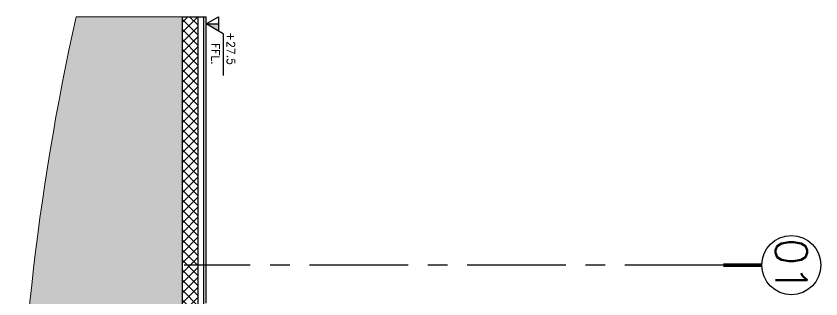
# Model space of a CAD drawing. Header units: centimetres. Extents: x -4632 to 1767, y -935 to 10443.
# Drawn here: x -3491 to -2470, y 2485 to 2844 of the extents above; entities that cross this region are included whole.
import ezdxf
from ezdxf.enums import TextEntityAlignment as Align

# ---------------------------------------------------------------- set-up
doc = ezdxf.new("R2010")
doc.units = ezdxf.units.CM
doc.header["$LTSCALE"] = 100
doc.header["$MEASUREMENT"] = 0
doc.linetypes.add('GRID$0$XREF GRID$0$GRIDS$0$CENTER', pattern=[2, 1.25, -0.25, 0.25, -0.25])
doc.layers.add('A2-01 SECTIONS 2$0$HATCH', color=8, linetype='Continuous', lineweight=5)
for name, color, linetype in [('FINISHES', 4, 'Continuous'), ('HATCH', 8, 'Continuous'), ('LEVELS', 2, 'Continuous'), ('WALL-01', 7, 'Continuous'), ('XREF GRID', 11, 'GRID$0$XREF GRID$0$GRIDS$0$CENTER')]:
    doc.layers.add(name, color=color, linetype=linetype)
doc.styles.add('DIMA', font='romans.shx', dxfattribs={"width": 0.8})
doc.styles.add('GRID$0$XREF GRID$0$GRIDS$0$18', font='romans.shx', dxfattribs={"width": 0.85, "height": 15})

# ---------------------------------------------------------------- blocks, each defined once
blk = doc.blocks.new('LEVEL- ELEV-1')
blk.add_hatch(color=256).paths.add_polyline_path([(0.16, 0.277), (0, 0.277), (0, 0)])
for p, q in [((0.22, 0.381), (0, 0)), ((0.22, 0.381), (1.155, 0.381)), ((0, 0), (-0.16, 0.277)), ((-0.16, 0.277), (0.16, 0.277)), ((0, 0), (0, 0.277))]:
    blk.add_line(p, q)
blk = doc.blocks.new('LEVEL- ELEV')
at = {"xscale": 0.8999999999999986, "yscale": 0.8999999999999986, "zscale": 0.8999999999999986}
blk.add_blockref('LEVEL- ELEV-1', (0, 0), dxfattribs=at)
at = {"style": 'DIMA'}
for tag, p in [('+XX.XX', (0.156, 0.421)), ('FFL.', (0.383, 0.11))]:
    blk.add_attdef(tag, p, '', height=0.162, dxfattribs=at)

msp = doc.modelspace()

# ---------------------------------------------------------------- hatches: boundary and pattern name
at = {"layer": 'A2-01 SECTIONS 2$0$HATCH'}
h = msp.add_hatch(dxfattribs=at)
h.set_pattern_fill('AR-PARQ1', color=8, scale=3, style=0)
h.set_pattern_definition([(0, (-3277.293, -260.786), (36, 36), [36, -36]), (0, (-3277.293, -266.786), (36, 36), [36, -36]), (0, (-3277.293, -272.786), (36, 36), [36, -36]), (0, (-3277.293, -278.786), (36, 36), [36, -36]), (0, (-3277.293, -284.786), (36, 36), [36, -36]), (0, (-3277.293, -290.786), (36, 36), [36, -36]), (0, (-3277.293, -296.786), (36, 36), [36, -36]), (270, (-3241.293, -260.786), (-36, -36), [36, -36]), (270, (-3235.293, -260.786), (-36, -36), [36, -36]), (270, (-3229.293, -260.786), (-36, -36), [36, -36]), (270, (-3223.293, -260.786), (-36, -36), [36, -36]), (270, (-3217.293, -260.786), (-36, -36), [36, -36]), (270, (-3211.293, -260.786), (-36, -36), [36, -36]), (270, (-3205.293, -260.786), (-36, -36), [36, -36])])
edge = h.paths.add_edge_path()
edge.add_line((-3277.3, 184.8), (-3277.3, 510))
edge.add_line((-3277.3, 510), (-3292.3, 510))
edge.add_line((-3292.3, 510), (-3292.3, 535))
edge.add_line((-3292.3, 535), (-3278.4, 535))
edge.add_line((-3278.4, 535), (-3247.3, 606.8))
edge.add_line((-3247.3, 606.8), (-3247.3, 1960))
edge.add_line((-3247.3, 1960), (-3262.3, 1960))
edge.add_line((-3262.3, 1960), (-3262.3, 1980))
edge.add_line((-3262.3, 1980), (-3247.3, 1980))
edge.add_line((-3247.3, 1980), (-3247.3, 2410.1))
edge.add_line((-3247.3, 2410.1), (-3279.8, 2475.1))
edge.add_line((-3279.8, 2475.1), (-3279.8, 2843.5))
edge.add_line((-3279.8, 2843.5), (-3414.6, 2843.5))
edge.add_arc((-336.2, 2159.2), 3153.6, 167.4683, 192.5317)
edge.add_arc((-6513.9, 829.9), 3165.7, -11.7573, 11.7573, ccw=False)
edge.add_line((-3414.6, 184.8), (-3277.3, 184.8))
at = {"layer": 'HATCH'}
h = msp.add_hatch(dxfattribs=at)
h.set_pattern_fill('ANSI37', color=256, scale=72, angle=270)
h.set_pattern_definition([(225, (-4461.864, 0), (6.36396, -6.36396), []), (315, (-4461.864, 0), (6.36396, 6.36396), [])])
h.paths.add_polyline_path([(-3227.3, 1980), (-3227.3, 2445), (-3239.8, 2445), (-3239.8, 2475), (-3259.8, 2475), (-3259.8, 2843.5), (-3279.8, 2843.5), (-3279.8, 2475.1), (-3247.3, 2410.1), (-3247.3, 1980)])

# ---------------------------------------------------------------- linework, layer by layer
at = {"layer": 'A2-01 SECTIONS 2$0$HATCH', "color": 8}
msp.add_lwpolyline([(-3277.3, 184.8), (-3277.3, 510), (-3292.3, 510), (-3292.3, 535), (-3278.4, 535), (-3247.3, 606.8), (-3247.3, 1960), (-3262.3, 1960), (-3262.3, 1980), (-3247.3, 1980), (-3247.3, 2410.1), (-3279.8, 2475.1), (-3279.8, 2843.5), (-3414.6, 2843.5, 0.109798), (-3414.6, 1474.9, -0.102963), (-3414.6, 184.8)], format="xyb", close=True, dxfattribs=at)
at = {"layer": 'FINISHES'}
for p, q in [((-3252.8, 2477, 0), (-3252.8, 2843.5, 0)), ((-3249.8, 2480, 0), (-3249.8, 2843.5, 0))]:
    msp.add_line(p, q, dxfattribs=at)
at = {"layer": 'WALL-01', "elevation": 0}
for points in [[(-3247.3, 1980), (-3247.3, 2410.1), (-3279.8, 2475.1), (-3279.8, 2843.5), (-3249.8, 2843.5)], [(-3227.3, 1980), (-3227.3, 2445), (-3239.8, 2445), (-3239.8, 2475), (-3259.8, 2475), (-3259.8, 2843.5)]]:
    msp.add_lwpolyline(points, dxfattribs=at)
at = {"layer": 'XREF GRID'}
msp.add_line((-2593.7, 2528.2, 0), (-3277.4, 2528.2), dxfattribs=at)
at = {"layer": 'XREF GRID', "color": 3, "linetype": 'Continuous', "const_width": 5, "elevation": 0}
msp.add_lwpolyline([(-2593.7, 2528.2), (-2545.1, 2528.2)], dxfattribs=at)
at = {"layer": 'XREF GRID', "color": 3, "linetype": 'Continuous'}
msp.add_circle((-2507.6, 2528.2, 0), 37.5, dxfattribs=at)

# ---------------------------------------------------------------- block references
at = {"layer": 'LEVELS', "ltscale": 0.5, "extrusion": (0, 0, -1)}
ref = msp.add_blockref('LEVEL- ELEV', (3249.8, 2834.4, 0), dxfattribs=dict(at, xscale=-63.00479306199217, yscale=63.00479304976856, zscale=63.00479306199122, rotation=90))
ref.add_attrib('FFL.', 'FFL.', (3242.8, 2810.2, 0), dxfattribs={"layer": '0', "extrusion": (0, 0, -1), "height": 10.15, "rotation": 90, "style": 'DIMA', "text_generation_flag": 2})
ref.add_attrib('+XX.XX', '+27.5', (3223.3, 2824.1, 0), dxfattribs={"layer": '0', "extrusion": (0, 0, -1), "height": 10.15, "rotation": 90, "style": 'DIMA', "text_generation_flag": 2})

# ---------------------------------------------------------------- texts
at = {"layer": 'XREF GRID', "color": 4, "linetype": 'Continuous', "style": 'GRID$0$XREF GRID$0$GRIDS$0$18'}
msp.add_text('01', height=40, rotation=270, dxfattribs=at).set_placement((-2507.6, 2528.2, 0), align=Align.MIDDLE)

doc.saveas('drawing.dxf')
